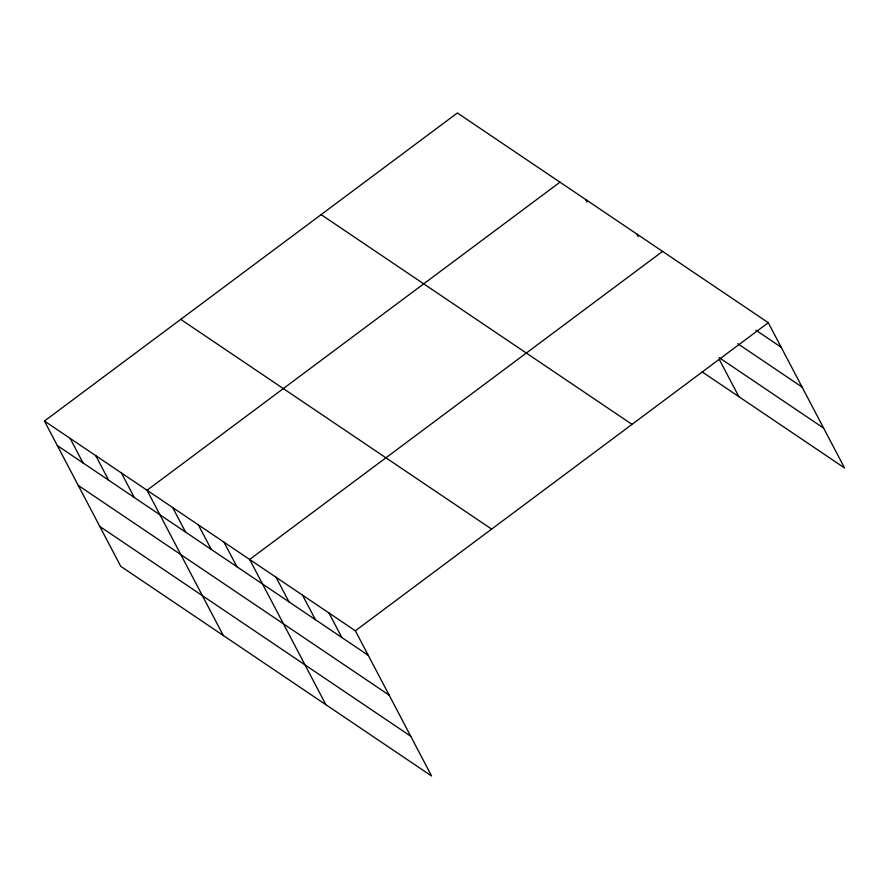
<?xml version="1.0" encoding="UTF-8"?>
<svg xmlns="http://www.w3.org/2000/svg" width="889" height="889" viewBox="0 0 889 889"><rect width="100%" height="100%" fill="white"/><g stroke="black" fill="none" stroke-linecap="round" stroke-linejoin="round"><path stroke-width="1.33" d="M44.45 421.042L355.356 630.779L431.621 776.03L120.715 566.293L44.45 421.042L457.379 112.97L768.285 322.707L844.55 467.958L702.043 371.824M559.981 182.178L147.052 490.25L223.317 635.513M662.583 251.398L249.653 559.47L325.907 704.721M355.356 630.779L768.285 322.707M755.894 330.197L781.175 347.255M737.748 343.676L802.089 387.093M719.079 357.589L823.636 428.131M321.118 214.627L632.023 424.364M180.723 319.373L491.628 529.111M57.341 445.589L368.246 655.326M78.254 485.416L389.16 695.154M99.801 526.455L410.707 736.203M719.201 359.234L738.837 396.65M636.924 234.085L638.213 236.541M585.629 199.48L586.918 201.936M328.93 612.954L341.821 637.502M302.504 595.119L315.395 619.666M276.079 577.294L288.958 601.842M223.995 542.157L236.885 566.704M198.347 524.854L211.238 549.402M172.699 507.552L185.59 532.1M121.404 472.948L134.283 497.496M95.745 455.646L108.636 480.193M70.098 438.344L82.988 462.891"/></g></svg>
